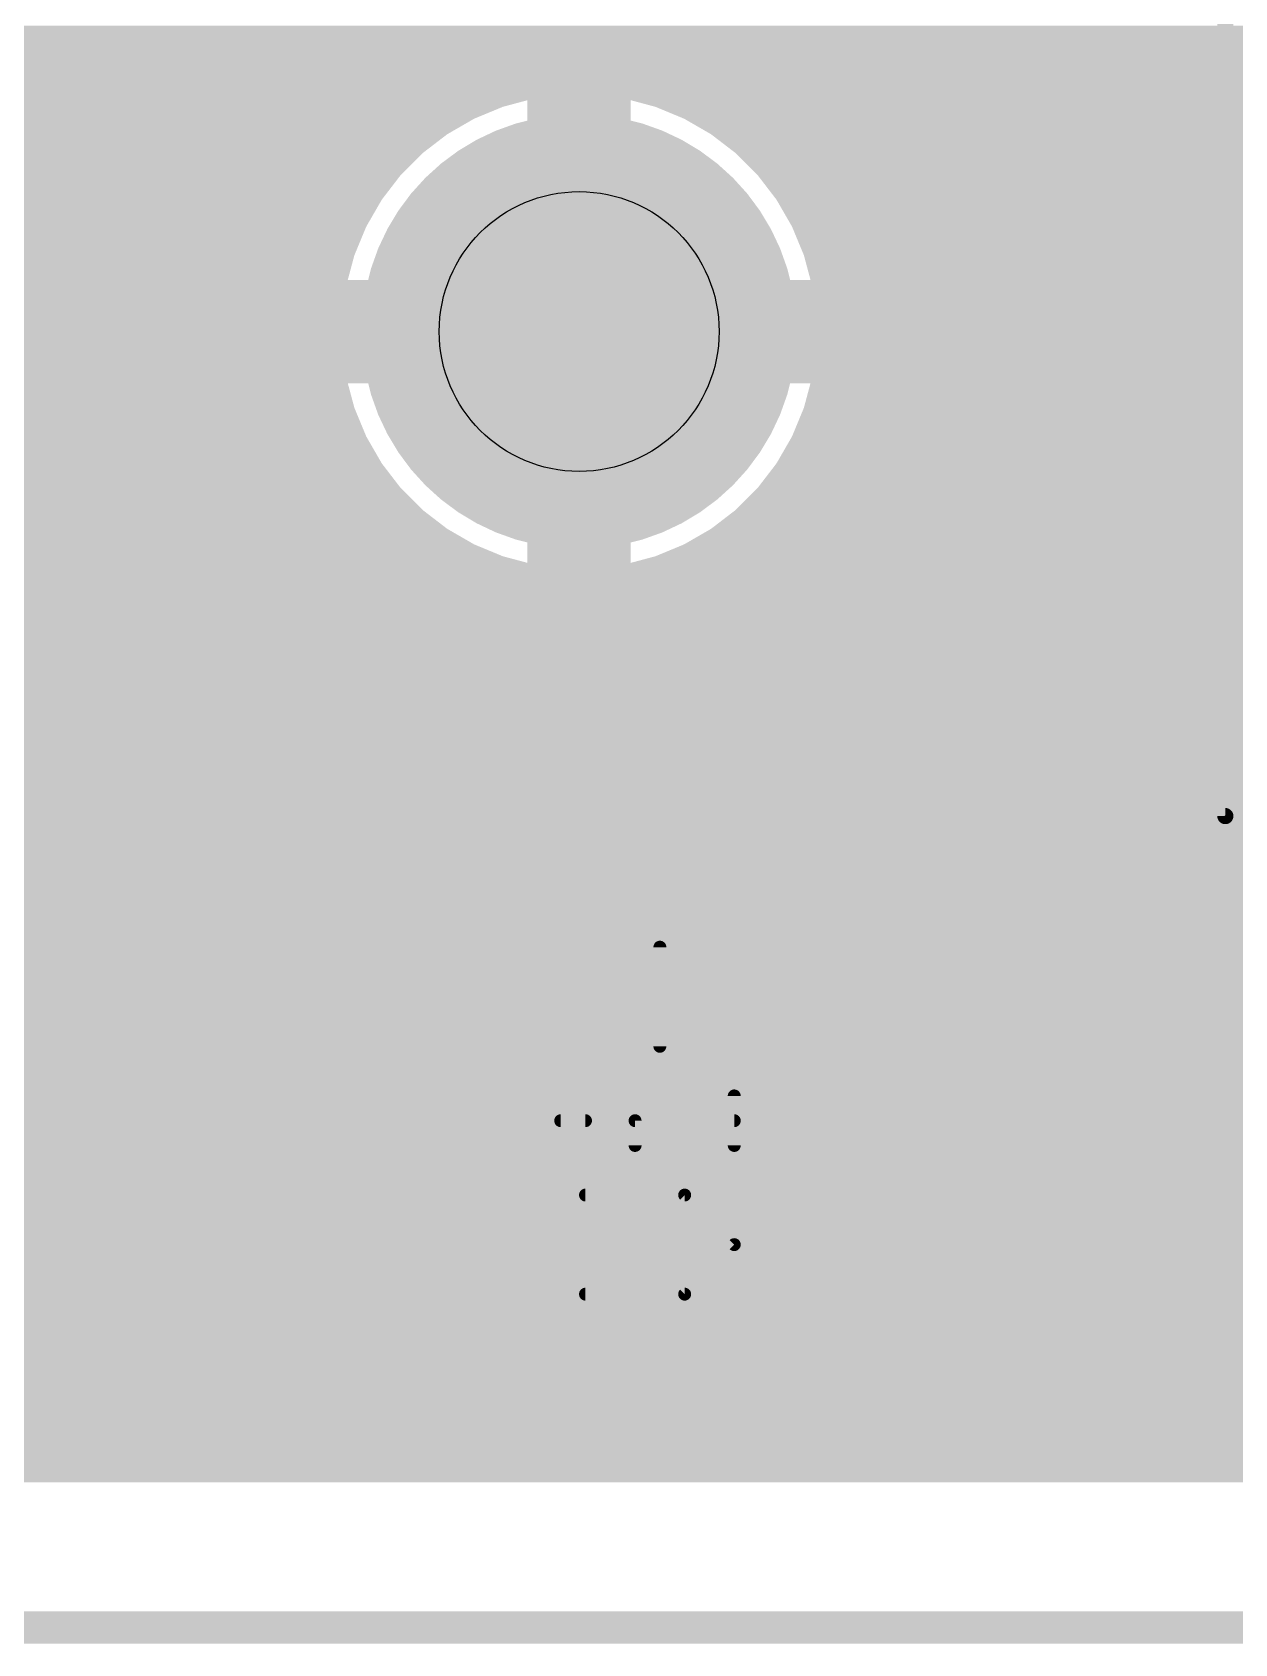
# Model space of a CAD drawing. Extents: x 0 to 10.8, y 0 to 6.1.
# Drawn here: x 3.3421 to 3.7143, y -0.0129 to 0.486 of the extents above; entities that cross this region are included whole.
import ezdxf

# ---------------------------------------------------------------- set-up
doc = ezdxf.new("R2010")
doc.units = 0
for name, color, linetype in [('1', 22, 'CONTINUOUS'), ('116', 253, 'CONTINUOUS'), ('16', 175, 'CONTINUOUS'), ('17', 82, 'CONTINUOUS'), ('20', 7, 'CONTINUOUS'), ('21', 253, 'CONTINUOUS'), ('23', 7, 'CONTINUOUS'), ('29', 253, 'CONTINUOUS'), ('30', 253, 'CONTINUOUS'), ('44', 253, 'CONTINUOUS')]:
    doc.layers.add(name, color=color, linetype=linetype)

# ---------------------------------------------------------------- blocks, each defined once
blk = doc.blocks.new('ROUNDP')
at = {"const_width": 0.5}
blk.add_lwpolyline([(0, -0.25, 1), (0, 0.25, 1), (0, -0.25)], format="xyb", dxfattribs=at)

msp = doc.modelspace()

# ---------------------------------------------------------------- linework, layer by layer
at = {"layer": '1', "const_width": 0.016}
for points in [[(3.038996, 0.476), (3.912756, 0.476)], [(3.495441, 0.47326), (3.485146, 0.4705)], [(3.503339, 0.474295), (3.495441, 0.47326)], [(3.503339, 0.401362), (3.503339, 0.474295)], [(3.527232, 0.47326), (3.519331, 0.474295)], [(3.519331, 0.474295), (3.519331, 0.401362)], [(3.537528, 0.4705), (3.527232, 0.47326)], [(3.475299, 0.466421), (3.466067, 0.461094)], [(3.485146, 0.4705), (3.475299, 0.466421)], [(3.547374, 0.466421), (3.537528, 0.4705)], [(3.556606, 0.461094), (3.547374, 0.466421)], [(3.251571, 0.464), (3.471106, 0.464)], [(3.466067, 0.461094), (3.457614, 0.454606)], [(3.503339, 0.464), (3.519331, 0.464)], [(3.551571, 0.464), (9.165854, 0.464)], [(3.565059, 0.454606), (3.556606, 0.461094)], [(3.457614, 0.454606), (3.450075, 0.447067)], [(3.572598, 0.447067), (3.565059, 0.454606)], [(3.271665, 0.448), (3.451008, 0.448)], [(3.450075, 0.447067), (3.443587, 0.438614)], [(3.503339, 0.448), (3.519331, 0.448)], [(3.571665, 0.448), (9.165854, 0.448)], [(3.579087, 0.438614), (3.572598, 0.447067)], [(3.443587, 0.438614), (3.43826, 0.429382)], [(3.584413, 0.429382), (3.579087, 0.438614)], [(3.282906, 0.432), (3.439772, 0.432)], [(3.503339, 0.432), (3.519331, 0.432)], [(3.582906, 0.432), (8.979366, 0.432)], [(3.43826, 0.429382), (3.434181, 0.419535)], [(3.588492, 0.419535), (3.584413, 0.429382)], [(3.434181, 0.419535), (3.431421, 0.40924)], [(3.591252, 0.40924), (3.588492, 0.419535)], [(3.289441, 0.416), (3.433236, 0.416)], [(3.503339, 0.416), (3.519331, 0.416)], [(3.589441, 0.416), (7.789051, 0.416)], [(3.431421, 0.40924), (3.430382, 0.401339)], [(3.592287, 0.401339), (3.591252, 0.40924)], [(3.430382, 0.401339), (3.503319, 0.401339)], [(3.503319, 0.401339), (3.503319, 0.385346)], [(3.519331, 0.401362), (3.503339, 0.401362)], [(3.519354, 0.385346), (3.519354, 0.401339)], [(3.519354, 0.401339), (3.592287, 0.401339)], [(3.219354, 0.4), (3.503319, 0.4)], [(3.519354, 0.4), (7.76289, 0.4)], [(3.29211, 0.384), (3.430559, 0.384)], [(3.503319, 0.385346), (3.430382, 0.385346)], [(3.430382, 0.385346), (3.431421, 0.377449)], [(3.503339, 0.31239), (3.503339, 0.385327)], [(3.503339, 0.385327), (3.519331, 0.385327)], [(3.503339, 0.384), (3.519331, 0.384)], [(3.519331, 0.385327), (3.519331, 0.31239)], [(3.592287, 0.385346), (3.519354, 0.385346)], [(3.591252, 0.377449), (3.592287, 0.385346)], [(3.59211, 0.384), (7.74689, 0.384)], [(3.431421, 0.377449), (3.434181, 0.367154)], [(3.588492, 0.367154), (3.591252, 0.377449)], [(3.288717, 0.368), (3.433953, 0.368)], [(3.434181, 0.367154), (3.43826, 0.357307)], [(3.503339, 0.368), (3.519331, 0.368)], [(3.584413, 0.357307), (3.588492, 0.367154)], [(3.588717, 0.368), (7.736858, 0.368)], [(3.43826, 0.357307), (3.443587, 0.348075)], [(3.579087, 0.348075), (3.584413, 0.357307)], [(3.28135, 0.352), (3.441319, 0.352)], [(3.503339, 0.352), (3.519331, 0.352)], [(3.58135, 0.352), (7.729354, 0.352)], [(3.443587, 0.348075), (3.450075, 0.339622)], [(3.572598, 0.339622), (3.579087, 0.348075)], [(3.450075, 0.339622), (3.457614, 0.332083)], [(3.565059, 0.332083), (3.572598, 0.339622)], [(3.268976, 0.336), (3.453697, 0.336)], [(3.457614, 0.332083), (3.466067, 0.325594)], [(3.503339, 0.336), (3.519331, 0.336)], [(3.556606, 0.325594), (3.565059, 0.332083)], [(3.568976, 0.336), (7.725067, 0.336)], [(3.466067, 0.325594), (3.475299, 0.320268)], [(3.547374, 0.320268), (3.556606, 0.325594)], [(3.246724, 0.32), (3.475945, 0.32)], [(3.475299, 0.320268), (3.485146, 0.316189)], [(3.503339, 0.32), (3.519331, 0.32)], [(3.537528, 0.316189), (3.547374, 0.320268)], [(3.546724, 0.32), (7.723528, 0.32)], [(3.485146, 0.316189), (3.495441, 0.313429)], [(3.495441, 0.313429), (3.503339, 0.31239)], [(3.519331, 0.31239), (3.527232, 0.313429)], [(3.527232, 0.313429), (3.537528, 0.316189)], [(1.262925, 0.304), (7.723528, 0.304)], [(1.262925, 0.288), (7.727264, 0.288)], [(1.259886, 0.272), (7.732362, 0.272)], [(1.255563, 0.256), (7.741598, 0.256)], [(1.246327, 0.24), (7.755106, 0.24)], [(1.233839, 0.224), (7.775563, 0.224)], [(1.215079, 0.208), (9.19698, 0.208)], [(1.17602, 0.192), (9.21298, 0.192)], [(0.298996, 0.176), (9.22898, 0.176)], [(0.298996, 0.16), (9.24498, 0.16)], [(0.295382, 0.144), (9.26098, 0.144)], [(0.291094, 0.128), (9.27698, 0.128)], [(0.283201, 0.112), (9.29298, 0.112)], [(0.273961, 0.096), (9.30898, 0.096)], [(0.259091, 0.08), (9.330571, 0.08)], [(0.23974, 0.064), (10.569252, 0.064)], [(0.205894, 0.048), (10.603098, 0.048)], [(10.61385, 0.045122), (0.195146, 0.045122)]]:
    msp.add_lwpolyline(points, dxfattribs=at)
at = {"layer": '1', "const_width": 0.008}
for points in [[(3.494921, 0.477226, 1), (3.495961, 0.469294)], [(3.496477, 0.469396, 1), (3.494405, 0.477123)], [(3.507339, 0.474295, 1), (3.499339, 0.474295)], [(3.503859, 0.470329, 1), (3.502819, 0.478261)], [(3.51985, 0.478261, 1), (3.518811, 0.470329)], [(3.523331, 0.474295, 1), (3.515331, 0.474295)], [(3.528268, 0.477123, 1), (3.526197, 0.469396)], [(3.526713, 0.469294, 1), (3.527752, 0.477226)], [(3.473768, 0.470117, 1), (3.47683, 0.462726)], [(3.477298, 0.462957, 1), (3.4733, 0.469886)], [(3.48411, 0.474364, 1), (3.486181, 0.466636)], [(3.486676, 0.466805, 1), (3.483615, 0.474195)], [(3.539058, 0.474195, 1), (3.535997, 0.466805)], [(3.536492, 0.466636, 1), (3.538563, 0.474364)], [(3.549373, 0.469886, 1), (3.545375, 0.462957)], [(3.545843, 0.462726, 1), (3.548905, 0.470117)], [(3.468502, 0.457921, 1), (3.463631, 0.464268)], [(3.471106, 0.46, 1), (3.471106, 0.468)], [(3.503339, 0.468, 1), (3.503339, 0.46)], [(3.519331, 0.46, 1), (3.519331, 0.468)], [(3.551571, 0.468, 1), (3.551571, 0.46)], [(3.559042, 0.464268, 1), (3.554171, 0.457921)], [(3.464068, 0.464559, 1), (3.468066, 0.45763)], [(3.554607, 0.45763, 1), (3.558605, 0.464559)], [(3.455179, 0.457779, 1), (3.46005, 0.451433)], [(3.460443, 0.451778, 1), (3.454786, 0.457435)], [(3.567887, 0.457435, 1), (3.562231, 0.451778)], [(3.562623, 0.451433, 1), (3.567495, 0.457779)], [(3.453248, 0.444631, 1), (3.446902, 0.449502)], [(3.451008, 0.444, 1), (3.451008, 0.452)], [(3.503339, 0.452, 1), (3.503339, 0.444)], [(3.519331, 0.444, 1), (3.519331, 0.452)], [(3.571665, 0.452, 1), (3.571665, 0.444)], [(3.575771, 0.449502, 1), (3.569425, 0.444631)], [(3.447246, 0.449895, 1), (3.452903, 0.444239)], [(3.56977, 0.444239, 1), (3.575427, 0.449895)], [(3.440414, 0.44105, 1), (3.44676, 0.436179)], [(3.447051, 0.436615, 1), (3.440122, 0.440613)], [(3.582551, 0.440613, 1), (3.575622, 0.436615)], [(3.575914, 0.436179, 1), (3.58226, 0.44105)], [(3.439772, 0.428, 1), (3.439772, 0.436)], [(3.503339, 0.436, 1), (3.503339, 0.428)], [(3.519331, 0.428, 1), (3.519331, 0.436)], [(3.582906, 0.436, 1), (3.582906, 0.428)], [(3.434795, 0.431381, 1), (3.441725, 0.427383)], [(3.441955, 0.427851, 1), (3.434564, 0.430913)], [(3.588109, 0.430913, 1), (3.580718, 0.427851)], [(3.580949, 0.427383, 1), (3.587878, 0.431381)], [(3.430486, 0.421066, 1), (3.437877, 0.418005)], [(3.438045, 0.4185, 1), (3.430318, 0.420571)], [(3.592356, 0.420571, 1), (3.584629, 0.4185)], [(3.584797, 0.418005, 1), (3.592188, 0.421066)], [(3.433236, 0.412, 1), (3.433236, 0.42)], [(3.503339, 0.42, 1), (3.503339, 0.412)], [(3.519331, 0.412, 1), (3.519331, 0.42)], [(3.589441, 0.42, 1), (3.589441, 0.412)], [(3.427558, 0.410276, 1), (3.435285, 0.408204)], [(3.435387, 0.408718, 1), (3.427455, 0.409762)], [(3.595218, 0.40976, 1), (3.587286, 0.40872)], [(3.587388, 0.408204, 1), (3.595116, 0.410276)], [(3.430382, 0.405339, 1), (3.430382, 0.397339)], [(3.507319, 0.401339, 1), (3.499319, 0.401339)], [(3.503339, 0.405362, 1), (3.503339, 0.397362)], [(3.503319, 0.397339, 1), (3.503319, 0.405339)], [(3.523354, 0.401339, 1), (3.515354, 0.401339)], [(3.519354, 0.405339, 1), (3.519354, 0.397339)], [(3.519331, 0.397362, 1), (3.519331, 0.405362)], [(3.592287, 0.397339, 1), (3.592287, 0.405339)], [(3.426416, 0.40186, 1), (3.434348, 0.400817)], [(3.499339, 0.401362, 1), (3.507339, 0.401362)], [(3.503319, 0.396, 1), (3.503319, 0.404)], [(3.515331, 0.401362, 1), (3.523331, 0.401362)], [(3.519354, 0.404, 1), (3.519354, 0.396)], [(3.588321, 0.400819, 1), (3.596253, 0.401858)], [(3.434348, 0.385868, 1), (3.426416, 0.384825)], [(3.430382, 0.389346, 1), (3.430382, 0.381346)], [(3.430559, 0.38, 1), (3.430559, 0.388)], [(3.499319, 0.385346, 1), (3.507319, 0.385346)], [(3.507339, 0.385327, 1), (3.499339, 0.385327)], [(3.503339, 0.389327, 1), (3.503339, 0.381327)], [(3.503339, 0.388, 1), (3.503339, 0.38)], [(3.503319, 0.381346, 1), (3.503319, 0.389346)], [(3.523331, 0.385327, 1), (3.515331, 0.385327)], [(3.519354, 0.389346, 1), (3.519354, 0.381346)], [(3.515354, 0.385346, 1), (3.523354, 0.385346)], [(3.519331, 0.381327, 1), (3.519331, 0.389327)], [(3.519331, 0.38, 1), (3.519331, 0.388)], [(3.59211, 0.388, 1), (3.59211, 0.38)], [(3.596253, 0.384826, 1), (3.588321, 0.385866)], [(3.592287, 0.381346, 1), (3.592287, 0.389346)], [(3.435285, 0.378485, 1), (3.427558, 0.376413)], [(3.595116, 0.376413, 1), (3.587388, 0.378485)], [(3.427455, 0.376927, 1), (3.435387, 0.377971)], [(3.587286, 0.377969, 1), (3.595218, 0.376929)], [(3.437877, 0.368684, 1), (3.430486, 0.365623)], [(3.433953, 0.364, 1), (3.433953, 0.372)], [(3.503339, 0.372, 1), (3.503339, 0.364)], [(3.519331, 0.364, 1), (3.519331, 0.372)], [(3.588717, 0.372, 1), (3.588717, 0.364)], [(3.592188, 0.365623, 1), (3.584797, 0.368684)], [(3.430318, 0.366118, 1), (3.438045, 0.368189)], [(3.584629, 0.368189, 1), (3.592356, 0.366118)], [(3.441725, 0.359306, 1), (3.434795, 0.355308)], [(3.587878, 0.355308, 1), (3.580949, 0.359306)], [(3.434564, 0.355776, 1), (3.441955, 0.358838)], [(3.441319, 0.348, 1), (3.441319, 0.356)], [(3.503339, 0.356, 1), (3.503339, 0.348)], [(3.519331, 0.348, 1), (3.519331, 0.356)], [(3.58135, 0.356, 1), (3.58135, 0.348)], [(3.580718, 0.358838, 1), (3.588109, 0.355776)], [(3.44676, 0.35051, 1), (3.440414, 0.345639)], [(3.58226, 0.345639, 1), (3.575914, 0.35051)], [(3.440122, 0.346076, 1), (3.447051, 0.350074)], [(3.575622, 0.350074, 1), (3.582551, 0.346076)], [(3.452903, 0.34245, 1), (3.447246, 0.336794)], [(3.446902, 0.337186, 1), (3.453248, 0.342058)], [(3.569425, 0.342058, 1), (3.575771, 0.337186)], [(3.575427, 0.336794, 1), (3.56977, 0.34245)], [(3.46005, 0.335256, 1), (3.455179, 0.32891)], [(3.453697, 0.332, 1), (3.453697, 0.34)], [(3.503339, 0.34, 1), (3.503339, 0.332)], [(3.519331, 0.332, 1), (3.519331, 0.34)], [(3.567495, 0.32891, 1), (3.562623, 0.335256)], [(3.568976, 0.34, 1), (3.568976, 0.332)], [(3.454786, 0.329254, 1), (3.460443, 0.334911)], [(3.562231, 0.334911, 1), (3.567887, 0.329254)], [(3.468066, 0.329059, 1), (3.464068, 0.32213)], [(3.463631, 0.322421, 1), (3.468502, 0.328768)], [(3.554171, 0.328768, 1), (3.559042, 0.322421)], [(3.558605, 0.32213, 1), (3.554607, 0.329059)], [(3.47683, 0.323963, 1), (3.473768, 0.316572)], [(3.4733, 0.316803, 1), (3.477298, 0.323732)], [(3.475945, 0.316, 1), (3.475945, 0.324)], [(3.503339, 0.324, 1), (3.503339, 0.316)], [(3.519331, 0.316, 1), (3.519331, 0.324)], [(3.546724, 0.324, 1), (3.546724, 0.316)], [(3.545375, 0.323732, 1), (3.549373, 0.316803)], [(3.548905, 0.316572, 1), (3.545843, 0.323963)], [(3.486181, 0.320053, 1), (3.48411, 0.312325)], [(3.483615, 0.312493, 1), (3.486676, 0.319884)], [(3.495963, 0.317395, 1), (3.494919, 0.309463)], [(3.494405, 0.309566, 1), (3.496477, 0.317293)], [(3.502817, 0.308424, 1), (3.503861, 0.316356)], [(3.518809, 0.316356, 1), (3.519852, 0.308424)], [(3.526197, 0.317293, 1), (3.528268, 0.309566)], [(3.527754, 0.309463, 1), (3.526711, 0.317395)], [(3.535997, 0.319884, 1), (3.539058, 0.312493)], [(3.538563, 0.312325, 1), (3.536492, 0.320053)], [(3.499339, 0.31239, 1), (3.507339, 0.31239)], [(3.515331, 0.31239, 1), (3.523331, 0.31239)]]:
    msp.add_lwpolyline(points, format="xyb", dxfattribs=at)
at = {"layer": '116', "const_width": 0.03937}
msp.add_lwpolyline([(3.511339, 0.367756, 1), (3.511339, 0.418937, 1), (3.511339, 0.367756)], format="xyb", dxfattribs=at)
at = {"layer": '16', "const_width": 0.016}
for points in [[(2.381449, 0.48), (10.341236, 0.48)], [(3.495441, 0.47326), (3.485146, 0.4705)], [(3.503339, 0.474295), (3.495441, 0.47326)], [(3.503339, 0.401362), (3.503339, 0.474295)], [(3.527232, 0.47326), (3.519331, 0.474295)], [(3.519331, 0.474295), (3.519331, 0.401362)], [(3.537528, 0.4705), (3.527232, 0.47326)], [(3.475299, 0.466421), (3.466067, 0.461094)], [(3.485146, 0.4705), (3.475299, 0.466421)], [(3.547374, 0.466421), (3.537528, 0.4705)], [(3.556606, 0.461094), (3.547374, 0.466421)], [(3.251571, 0.464), (3.471106, 0.464)], [(3.466067, 0.461094), (3.457614, 0.454606)], [(3.503339, 0.464), (3.519331, 0.464)], [(3.551571, 0.464), (9.735591, 0.464)], [(3.565059, 0.454606), (3.556606, 0.461094)], [(3.457614, 0.454606), (3.450075, 0.447067)], [(3.572598, 0.447067), (3.565059, 0.454606)], [(3.271665, 0.448), (3.451008, 0.448)], [(3.450075, 0.447067), (3.443587, 0.438614)], [(3.503339, 0.448), (3.519331, 0.448)], [(3.571665, 0.448), (9.529488, 0.448)], [(3.579087, 0.438614), (3.572598, 0.447067)], [(3.443587, 0.438614), (3.43826, 0.429382)], [(3.584413, 0.429382), (3.579087, 0.438614)], [(3.282906, 0.432), (3.439772, 0.432)], [(3.503339, 0.432), (3.519331, 0.432)], [(3.582906, 0.432), (8.979366, 0.432)], [(3.43826, 0.429382), (3.434181, 0.419535)], [(3.588492, 0.419535), (3.584413, 0.429382)], [(3.434181, 0.419535), (3.431421, 0.40924)], [(3.591252, 0.40924), (3.588492, 0.419535)], [(3.289441, 0.416), (3.433236, 0.416)], [(3.503339, 0.416), (3.519331, 0.416)], [(3.589441, 0.416), (7.789051, 0.416)], [(3.431421, 0.40924), (3.430382, 0.401339)], [(3.592287, 0.401339), (3.591252, 0.40924)], [(3.430382, 0.401339), (3.503319, 0.401339)], [(3.503319, 0.401339), (3.503319, 0.385346)], [(3.519331, 0.401362), (3.503339, 0.401362)], [(3.519354, 0.385346), (3.519354, 0.401339)], [(3.519354, 0.401339), (3.592287, 0.401339)], [(3.219354, 0.4), (3.503319, 0.4)], [(3.519354, 0.4), (7.76289, 0.4)], [(3.29211, 0.384), (3.430559, 0.384)], [(3.503319, 0.385346), (3.430382, 0.385346)], [(3.430382, 0.385346), (3.431421, 0.377449)], [(3.503339, 0.31239), (3.503339, 0.385327)], [(3.503339, 0.385327), (3.519331, 0.385327)], [(3.503339, 0.384), (3.519331, 0.384)], [(3.519331, 0.385327), (3.519331, 0.31239)], [(3.592287, 0.385346), (3.519354, 0.385346)], [(3.591252, 0.377449), (3.592287, 0.385346)], [(3.59211, 0.384), (7.74689, 0.384)], [(3.431421, 0.377449), (3.434181, 0.367154)], [(3.588492, 0.367154), (3.591252, 0.377449)], [(3.288717, 0.368), (3.433953, 0.368)], [(3.434181, 0.367154), (3.43826, 0.357307)], [(3.503339, 0.368), (3.519331, 0.368)], [(3.584413, 0.357307), (3.588492, 0.367154)], [(3.588717, 0.368), (7.736858, 0.368)], [(3.43826, 0.357307), (3.443587, 0.348075)], [(3.579087, 0.348075), (3.584413, 0.357307)], [(3.28135, 0.352), (3.441319, 0.352)], [(3.503339, 0.352), (3.519331, 0.352)], [(3.58135, 0.352), (7.729354, 0.352)], [(3.443587, 0.348075), (3.450075, 0.339622)], [(3.572598, 0.339622), (3.579087, 0.348075)], [(3.450075, 0.339622), (3.457614, 0.332083)], [(3.565059, 0.332083), (3.572598, 0.339622)], [(3.268976, 0.336), (3.453697, 0.336)], [(3.457614, 0.332083), (3.466067, 0.325594)], [(3.503339, 0.336), (3.519331, 0.336)], [(3.556606, 0.325594), (3.565059, 0.332083)], [(3.568976, 0.336), (7.725067, 0.336)], [(3.466067, 0.325594), (3.475299, 0.320268)], [(3.547374, 0.320268), (3.556606, 0.325594)], [(3.246724, 0.32), (3.475945, 0.32)], [(3.475299, 0.320268), (3.485146, 0.316189)], [(3.503339, 0.32), (3.519331, 0.32)], [(3.537528, 0.316189), (3.547374, 0.320268)], [(3.546724, 0.32), (7.723528, 0.32)], [(3.485146, 0.316189), (3.495441, 0.313429)], [(3.495441, 0.313429), (3.503339, 0.31239)], [(3.519331, 0.31239), (3.527232, 0.313429)], [(3.527232, 0.313429), (3.537528, 0.316189)], [(1.262925, 0.304), (7.723528, 0.304)], [(1.262925, 0.288), (7.727264, 0.288)], [(1.259886, 0.272), (7.732362, 0.272)], [(1.255563, 0.256), (7.741598, 0.256)], [(1.246327, 0.24), (7.755106, 0.24)], [(1.233839, 0.224), (7.775563, 0.224)], [(1.215079, 0.208), (10.514154, 0.208)], [(1.17602, 0.192), (10.51, 0.192)], [(0.298996, 0.176), (10.51, 0.176)], [(0.298996, 0.16), (10.51, 0.16)], [(0.295382, 0.144), (10.51361, 0.144)], [(0.291094, 0.128), (10.517898, 0.128)], [(0.283201, 0.112), (10.525791, 0.112)], [(0.273961, 0.096), (10.535031, 0.096)], [(0.259091, 0.08), (10.549906, 0.08)], [(0.23974, 0.064), (10.569252, 0.064)], [(0.205894, 0.048), (10.603098, 0.048)], [(10.61385, 0.045122), (0.195146, 0.045122)]]:
    msp.add_lwpolyline(points, dxfattribs=at)
at = {"layer": '16', "const_width": 0.008}
for points in [[(3.494921, 0.477226, 1), (3.495961, 0.469294)], [(3.496477, 0.469396, 1), (3.494405, 0.477123)], [(3.507339, 0.474295, 1), (3.499339, 0.474295)], [(3.503859, 0.470329, 1), (3.502819, 0.478261)], [(3.51985, 0.478261, 1), (3.518811, 0.470329)], [(3.523331, 0.474295, 1), (3.515331, 0.474295)], [(3.528268, 0.477123, 1), (3.526197, 0.469396)], [(3.526713, 0.469294, 1), (3.527752, 0.477226)], [(3.473768, 0.470117, 1), (3.47683, 0.462726)], [(3.477298, 0.462957, 1), (3.4733, 0.469886)], [(3.48411, 0.474364, 1), (3.486181, 0.466636)], [(3.486676, 0.466805, 1), (3.483615, 0.474195)], [(3.539058, 0.474195, 1), (3.535997, 0.466805)], [(3.536492, 0.466636, 1), (3.538563, 0.474364)], [(3.549373, 0.469886, 1), (3.545375, 0.462957)], [(3.545843, 0.462726, 1), (3.548905, 0.470117)], [(3.468502, 0.457921, 1), (3.463631, 0.464268)], [(3.471106, 0.46, 1), (3.471106, 0.468)], [(3.503339, 0.468, 1), (3.503339, 0.46)], [(3.519331, 0.46, 1), (3.519331, 0.468)], [(3.551571, 0.468, 1), (3.551571, 0.46)], [(3.559042, 0.464268, 1), (3.554171, 0.457921)], [(3.464068, 0.464559, 1), (3.468066, 0.45763)], [(3.554607, 0.45763, 1), (3.558605, 0.464559)], [(3.455179, 0.457779, 1), (3.46005, 0.451433)], [(3.460443, 0.451778, 1), (3.454786, 0.457435)], [(3.567887, 0.457435, 1), (3.562231, 0.451778)], [(3.562623, 0.451433, 1), (3.567495, 0.457779)], [(3.453248, 0.444631, 1), (3.446902, 0.449502)], [(3.451008, 0.444, 1), (3.451008, 0.452)], [(3.503339, 0.452, 1), (3.503339, 0.444)], [(3.519331, 0.444, 1), (3.519331, 0.452)], [(3.571665, 0.452, 1), (3.571665, 0.444)], [(3.575771, 0.449502, 1), (3.569425, 0.444631)], [(3.447246, 0.449895, 1), (3.452903, 0.444239)], [(3.56977, 0.444239, 1), (3.575427, 0.449895)], [(3.440414, 0.44105, 1), (3.44676, 0.436179)], [(3.447051, 0.436615, 1), (3.440122, 0.440613)], [(3.582551, 0.440613, 1), (3.575622, 0.436615)], [(3.575914, 0.436179, 1), (3.58226, 0.44105)], [(3.439772, 0.428, 1), (3.439772, 0.436)], [(3.503339, 0.436, 1), (3.503339, 0.428)], [(3.519331, 0.428, 1), (3.519331, 0.436)], [(3.582906, 0.436, 1), (3.582906, 0.428)], [(3.434795, 0.431381, 1), (3.441725, 0.427383)], [(3.441955, 0.427851, 1), (3.434564, 0.430913)], [(3.588109, 0.430913, 1), (3.580718, 0.427851)], [(3.580949, 0.427383, 1), (3.587878, 0.431381)], [(3.430486, 0.421066, 1), (3.437877, 0.418005)], [(3.438045, 0.4185, 1), (3.430318, 0.420571)], [(3.592356, 0.420571, 1), (3.584629, 0.4185)], [(3.584797, 0.418005, 1), (3.592188, 0.421066)], [(3.433236, 0.412, 1), (3.433236, 0.42)], [(3.503339, 0.42, 1), (3.503339, 0.412)], [(3.519331, 0.412, 1), (3.519331, 0.42)], [(3.589441, 0.42, 1), (3.589441, 0.412)], [(3.427558, 0.410276, 1), (3.435285, 0.408204)], [(3.435387, 0.408718, 1), (3.427455, 0.409762)], [(3.595218, 0.40976, 1), (3.587286, 0.40872)], [(3.587388, 0.408204, 1), (3.595116, 0.410276)], [(3.430382, 0.405339, 1), (3.430382, 0.397339)], [(3.507319, 0.401339, 1), (3.499319, 0.401339)], [(3.503339, 0.405362, 1), (3.503339, 0.397362)], [(3.503319, 0.397339, 1), (3.503319, 0.405339)], [(3.523354, 0.401339, 1), (3.515354, 0.401339)], [(3.519354, 0.405339, 1), (3.519354, 0.397339)], [(3.519331, 0.397362, 1), (3.519331, 0.405362)], [(3.592287, 0.397339, 1), (3.592287, 0.405339)], [(3.426416, 0.40186, 1), (3.434348, 0.400817)], [(3.499339, 0.401362, 1), (3.507339, 0.401362)], [(3.503319, 0.396, 1), (3.503319, 0.404)], [(3.515331, 0.401362, 1), (3.523331, 0.401362)], [(3.519354, 0.404, 1), (3.519354, 0.396)], [(3.588321, 0.400819, 1), (3.596253, 0.401858)], [(3.434348, 0.385868, 1), (3.426416, 0.384825)], [(3.430382, 0.389346, 1), (3.430382, 0.381346)], [(3.430559, 0.38, 1), (3.430559, 0.388)], [(3.499319, 0.385346, 1), (3.507319, 0.385346)], [(3.507339, 0.385327, 1), (3.499339, 0.385327)], [(3.503339, 0.389327, 1), (3.503339, 0.381327)], [(3.503339, 0.388, 1), (3.503339, 0.38)], [(3.503319, 0.381346, 1), (3.503319, 0.389346)], [(3.523331, 0.385327, 1), (3.515331, 0.385327)], [(3.519354, 0.389346, 1), (3.519354, 0.381346)], [(3.515354, 0.385346, 1), (3.523354, 0.385346)], [(3.519331, 0.381327, 1), (3.519331, 0.389327)], [(3.519331, 0.38, 1), (3.519331, 0.388)], [(3.59211, 0.388, 1), (3.59211, 0.38)], [(3.596253, 0.384826, 1), (3.588321, 0.385866)], [(3.592287, 0.381346, 1), (3.592287, 0.389346)], [(3.435285, 0.378485, 1), (3.427558, 0.376413)], [(3.595116, 0.376413, 1), (3.587388, 0.378485)], [(3.427455, 0.376927, 1), (3.435387, 0.377971)], [(3.587286, 0.377969, 1), (3.595218, 0.376929)], [(3.437877, 0.368684, 1), (3.430486, 0.365623)], [(3.433953, 0.364, 1), (3.433953, 0.372)], [(3.503339, 0.372, 1), (3.503339, 0.364)], [(3.519331, 0.364, 1), (3.519331, 0.372)], [(3.588717, 0.372, 1), (3.588717, 0.364)], [(3.592188, 0.365623, 1), (3.584797, 0.368684)], [(3.430318, 0.366118, 1), (3.438045, 0.368189)], [(3.584629, 0.368189, 1), (3.592356, 0.366118)], [(3.441725, 0.359306, 1), (3.434795, 0.355308)], [(3.587878, 0.355308, 1), (3.580949, 0.359306)], [(3.434564, 0.355776, 1), (3.441955, 0.358838)], [(3.441319, 0.348, 1), (3.441319, 0.356)], [(3.503339, 0.356, 1), (3.503339, 0.348)], [(3.519331, 0.348, 1), (3.519331, 0.356)], [(3.58135, 0.356, 1), (3.58135, 0.348)], [(3.580718, 0.358838, 1), (3.588109, 0.355776)], [(3.44676, 0.35051, 1), (3.440414, 0.345639)], [(3.58226, 0.345639, 1), (3.575914, 0.35051)], [(3.440122, 0.346076, 1), (3.447051, 0.350074)], [(3.575622, 0.350074, 1), (3.582551, 0.346076)], [(3.452903, 0.34245, 1), (3.447246, 0.336794)], [(3.446902, 0.337186, 1), (3.453248, 0.342058)], [(3.569425, 0.342058, 1), (3.575771, 0.337186)], [(3.575427, 0.336794, 1), (3.56977, 0.34245)], [(3.46005, 0.335256, 1), (3.455179, 0.32891)], [(3.453697, 0.332, 1), (3.453697, 0.34)], [(3.503339, 0.34, 1), (3.503339, 0.332)], [(3.519331, 0.332, 1), (3.519331, 0.34)], [(3.567495, 0.32891, 1), (3.562623, 0.335256)], [(3.568976, 0.34, 1), (3.568976, 0.332)], [(3.454786, 0.329254, 1), (3.460443, 0.334911)], [(3.562231, 0.334911, 1), (3.567887, 0.329254)], [(3.468066, 0.329059, 1), (3.464068, 0.32213)], [(3.463631, 0.322421, 1), (3.468502, 0.328768)], [(3.554171, 0.328768, 1), (3.559042, 0.322421)], [(3.558605, 0.32213, 1), (3.554607, 0.329059)], [(3.47683, 0.323963, 1), (3.473768, 0.316572)], [(3.4733, 0.316803, 1), (3.477298, 0.323732)], [(3.475945, 0.316, 1), (3.475945, 0.324)], [(3.503339, 0.324, 1), (3.503339, 0.316)], [(3.519331, 0.316, 1), (3.519331, 0.324)], [(3.546724, 0.324, 1), (3.546724, 0.316)], [(3.545375, 0.323732, 1), (3.549373, 0.316803)], [(3.548905, 0.316572, 1), (3.545843, 0.323963)], [(3.486181, 0.320053, 1), (3.48411, 0.312325)], [(3.483615, 0.312493, 1), (3.486676, 0.319884)], [(3.495963, 0.317395, 1), (3.494919, 0.309463)], [(3.494405, 0.309566, 1), (3.496477, 0.317293)], [(3.502817, 0.308424, 1), (3.503861, 0.316356)], [(3.518809, 0.316356, 1), (3.519852, 0.308424)], [(3.526197, 0.317293, 1), (3.528268, 0.309566)], [(3.527754, 0.309463, 1), (3.526711, 0.317395)], [(3.535997, 0.319884, 1), (3.539058, 0.312493)], [(3.538563, 0.312325, 1), (3.536492, 0.320053)], [(3.499339, 0.31239, 1), (3.507339, 0.31239)], [(3.515331, 0.31239, 1), (3.523331, 0.31239)]]:
    msp.add_lwpolyline(points, format="xyb", dxfattribs=at)
at = {"layer": '20', "const_width": 0.01}
msp.add_lwpolyline([(-0.000787, -0.007874), (10.807087, -0.007874)], dxfattribs=at)
at = {"layer": '21'}
for points, const_width in [([(3.711339, 1.643346), (3.711339, 0.243346)], 0.005), ([(3.711339, 0.243346), (2.821339, 0.243346)], 0.005), ([(3.536323, 0.172071), (3.536323, 0.20276)], 0.004), ([(3.559339, 0.141382), (3.559339, 0.156724)], 0.004), ([(3.50563, 0.149051), (3.513303, 0.149051)], 0.004), ([(3.52865, 0.141382), (3.52865, 0.149051)], 0.004), ([(3.52865, 0.149051), (3.559339, 0.149051)], 0.004), ([(3.543996, 0.126035), (3.513303, 0.126035)], 0.004), ([(3.559339, 0.110689), (3.543996, 0.126035)], 0.004), ([(3.543996, 0.095346), (3.559339, 0.110689)], 0.004), ([(3.513303, 0.095346), (3.543996, 0.095346)], 0.004)]:
    msp.add_lwpolyline(points, dxfattribs=dict(at, const_width=const_width))
for points, const_width in [([(3.710089, 0.243346, 1), (3.712589, 0.243346)], 0.0025), ([(3.711339, 0.242096, 1), (3.711339, 0.244596)], 0.0025), ([(3.537323, 0.20276, 1), (3.535323, 0.20276)], 0.002), ([(3.535323, 0.172071, 1), (3.537323, 0.172071)], 0.002), ([(3.560339, 0.156724, 1), (3.558339, 0.156724)], 0.002), ([(3.50563, 0.150051, 1), (3.50563, 0.148051)], 0.002), ([(3.513303, 0.148051, 1), (3.513303, 0.150051)], 0.002), ([(3.52965, 0.149051, 1), (3.52765, 0.149051)], 0.002), ([(3.52865, 0.150051, 1), (3.52865, 0.148051)], 0.002), ([(3.559339, 0.148051, 1), (3.559339, 0.150051)], 0.002), ([(3.52765, 0.141382, 1), (3.52965, 0.141382)], 0.002), ([(3.558339, 0.141382, 1), (3.560339, 0.141382)], 0.002), ([(3.513303, 0.127035, 1), (3.513303, 0.125035)], 0.002), ([(3.544703, 0.126742, 1), (3.543289, 0.125328)], 0.002), ([(3.543996, 0.125035, 1), (3.543996, 0.127035)], 0.002), ([(3.560046, 0.109982, 1), (3.558631, 0.111396)], 0.002), ([(3.558631, 0.109982, 1), (3.560046, 0.111396)], 0.002), ([(3.513303, 0.096346, 1), (3.513303, 0.094346)], 0.002), ([(3.543289, 0.096054, 1), (3.544703, 0.094639)], 0.002), ([(3.543996, 0.094346, 1), (3.543996, 0.096346)], 0.002)]:
    msp.add_lwpolyline(points, format="xyb", dxfattribs=dict(at, const_width=const_width))
at = {"layer": '23'}
msp.add_point((3.711339, 0.243346), dxfattribs=at)
at = {"layer": '44'}
msp.add_circle((3.511339, 0.393346), 0.043307, dxfattribs=at)

# ---------------------------------------------------------------- block references
at = {"layer": '17', "xscale": 0.126614, "yscale": 0.126614, "rotation": 90}
msp.add_blockref('ROUNDP', (3.511339, 0.393346), dxfattribs=at)
msp.add_blockref('ROUNDP', (3.511339, 0.393346), dxfattribs=at)
at = {"layer": '29', "xscale": 0.134614, "yscale": 0.134614, "rotation": 90}
msp.add_blockref('ROUNDP', (3.511339, 0.393346), dxfattribs=at)
at = {"layer": '30', "xscale": 0.134614, "yscale": 0.134614, "rotation": 90}
msp.add_blockref('ROUNDP', (3.511339, 0.393346), dxfattribs=at)

doc.saveas('drawing.dxf')
